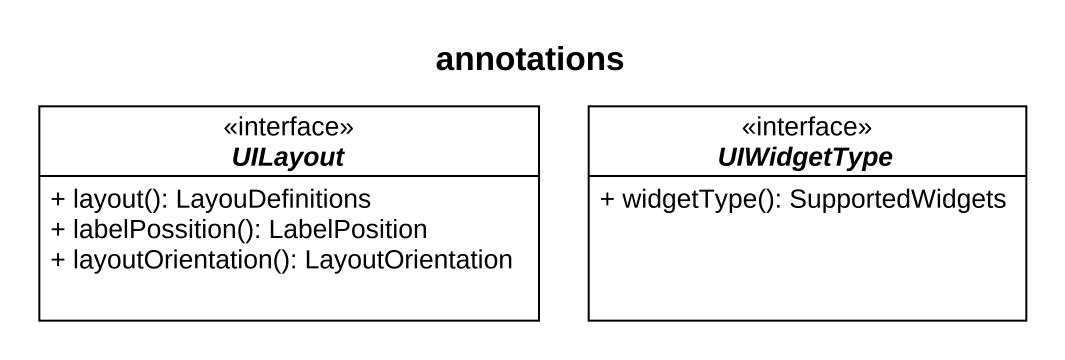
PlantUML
@startuml
title annotations
hide circle
hide empty members
skinparam classAttributeIconSize 0
interface UILayout <<interface>> {
  + layout(): LayouDefinitions
  + labelPossition(): LabelPosition
  + layoutOrientation(): LayoutOrientation
}
interface UIWidgetType <<interface>> {
  + widgetType(): SupportedWidgets
}
@enduml
